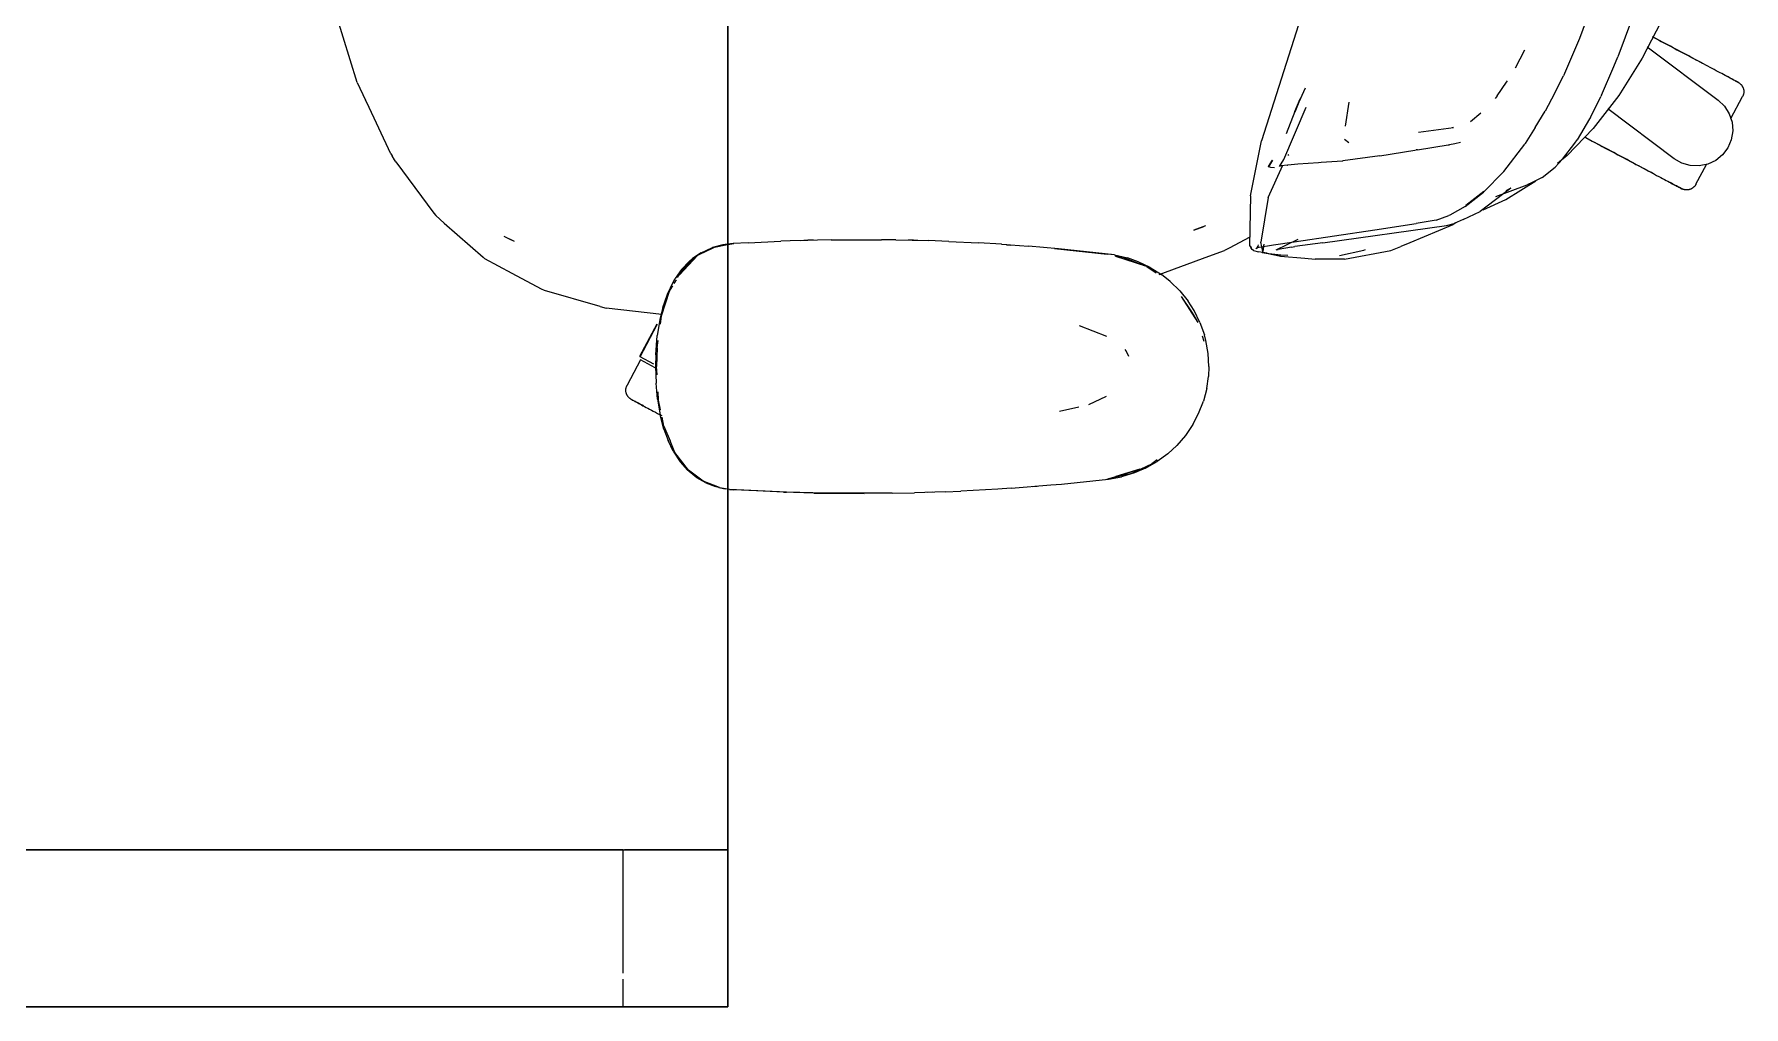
# Model space of a CAD drawing. Header units: millimetres. Extents: x 155927 to 326028, y -36033 to 97293.
# Drawn here: x 167982 to 168635, y 16443 to 16814 of the extents above; entities that cross this region are included whole.
import ezdxf

# ---------------------------------------------------------------- set-up
doc = ezdxf.new("R2010")
doc.units = ezdxf.units.MM
doc.header["$MEASUREMENT"] = 0
doc.layers.add('G-IMPT', color=8, linetype='CONTINUOUS', lineweight=9)
doc.layers.add('I-FURN', color=8, linetype='CONTINUOUS', lineweight=9)

msp = doc.modelspace()

# ---------------------------------------------------------------- linework, layer by layer
at = {"layer": 'G-IMPT'}
for p, q in [((168100.18, 16813.12), (168095.99, 16826.73)), ((168577.78, 16827.45), (168572.32, 16812.57)), ((168466.89, 16823.76), (168450.9, 16773.52)), ((168592.55, 16820.67), (168586.95, 16805.6)), ((168105.5, 16795.85), (168100.18, 16813.12)), ((168572.32, 16812.57), (168566.15, 16798.34)), ((168603.36, 16818.87), (168596.27, 16805.1)), ((168547.92, 16801.37), (168551.46, 16808.34)), ((168580.7, 16790.96), (168585.47, 16801.92)), ((168585.47, 16801.92), (168586.95, 16805.6)), ((168596.27, 16805.1), (168587.3, 16790.8)), ((168105.5, 16795.85), (168108.69, 16789.09)), ((168464.6, 16787.08), (168467.65, 16793.8)), ((168540.89, 16790.76), (168544.39, 16795.89)), ((168544.39, 16795.89), (168544.78, 16796.47)), ((168562.76, 16791.62), (168566.15, 16798.34)), ((168109.12, 16788.17), (168108.69, 16789.09)), ((168118.39, 16768.53), (168109.12, 16788.17)), ((168463.57, 16784.5), (168465.6, 16789.62)), ((168465.6, 16789.6), (168463.57, 16784.5)), ((168463.58, 16784.71), (168465.6, 16789.6)), ((168482.93, 16779.17), (168484.33, 16788.34)), ((168540.89, 16790.76), (168540.14, 16789.66)), ((168562.76, 16791.62), (168559.19, 16784.82)), ((168576.48, 16782.51), (168580.48, 16790.52)), ((168587.3, 16790.8), (168577.49, 16778.2)), ((168580.7, 16790.96), (168580.48, 16790.52)), ((168459.44, 16766.36), (168467.88, 16786.34)), ((168463.58, 16784.71), (168460.33, 16776.24)), ((168534.62, 16784.13), (168530.71, 16780.79)), ((168555.42, 16778.6), (168559.19, 16784.82)), ((168576.17, 16781.91), (168571.44, 16773.91)), ((168576.48, 16782.51), (168576.17, 16781.91)), ((168446.71, 16752.56), (168450.9, 16773.52)), ((168482.58, 16774.23), (168484.22, 16772.95)), ((168482.93, 16779.17), (168482.98, 16779.52)), ((168510.77, 16776.85), (168524.12, 16778.63)), ((168524.12, 16778.63), (168523.65, 16778.48)), ((168555.42, 16778.6), (168551.54, 16772.5)), ((168567.53, 16767.91), (168577.49, 16778.2)), ((168570.58, 16772.62), (168571.44, 16773.91)), ((168118.39, 16768.53), (168118.81, 16767.82)), ((168119.75, 16766.24), (168118.81, 16767.82)), ((168460.89, 16768.08), (168461.33, 16768.35)), ((168495.99, 16767.88), (168481.92, 16765.85)), ((168495.99, 16767.88), (168509.35, 16769.99)), ((168509.35, 16769.99), (168509.86, 16770.07)), ((168510.47, 16770.17), (168509.86, 16770.07)), ((168510.47, 16770.17), (168522.19, 16771.97)), ((168522.19, 16771.97), (168522.66, 16772.04)), ((168524.64, 16772.46), (168522.66, 16772.04)), ((168526.81, 16772.93), (168524.64, 16772.46)), ((168543.35, 16761.81), (168551.37, 16772.24)), ((168551.54, 16772.5), (168551.37, 16772.24)), ((168567.53, 16767.91), (168563.86, 16764.91)), ((168565.86, 16766.49), (168570.58, 16772.62)), ((168120.21, 16765.47), (168119.75, 16766.24)), ((168120.21, 16765.47), (168134.78, 16745.97)), ((168453.34, 16751.86), (168458.95, 16764.21)), ((168453.48, 16763.69), (168455.07, 16766.15)), ((168453.48, 16763.69), (168453.54, 16763.67)), ((168455.07, 16766.15), (168453.54, 16763.67)), ((168453.54, 16763.67), (168455.03, 16766.14)), ((168454.41, 16763.39), (168453.54, 16763.67)), ((168455.77, 16763.22), (168454.41, 16763.39)), ((168457.68, 16763.69), (168459.44, 16766.36)), ((168458.4, 16763.98), (168457.68, 16763.69)), ((168458.4, 16763.98), (168458.42, 16763.99)), ((168460.8, 16764.28), (168458.42, 16763.99)), ((168460.8, 16764.28), (168460.88, 16764.29)), ((168464.75, 16764.58), (168460.88, 16764.29)), ((168472.61, 16765.15), (168464.75, 16764.58)), ((168473.6, 16765.22), (168472.61, 16765.15)), ((168481.84, 16765.84), (168473.6, 16765.22)), ((168481.84, 16765.84), (168481.92, 16765.85)), ((168543.35, 16761.81), (168535.61, 16753.91)), ((168558.1, 16759.6), (168562.97, 16763.46)), ((168562.97, 16763.46), (168565.86, 16766.49)), ((168528.65, 16748.49), (168535.61, 16753.91)), ((168535.82, 16754.21), (168528.87, 16748.81)), ((168535.82, 16754.21), (168532.25, 16751.4)), ((168546.05, 16755.46), (168534.35, 16746.52)), ((168540.4, 16752.23), (168552.3, 16756.74)), ((168544.16, 16751.17), (168555.61, 16758.29)), ((168546.05, 16755.46), (168544.21, 16754.41)), ((168554.53, 16757.81), (168552.3, 16756.74)), ((168556.97, 16758.99), (168554.53, 16757.81)), ((168558.1, 16759.6), (168556.97, 16758.99)), ((168446.71, 16752.56), (168446.32, 16733.58)), ((168453.34, 16751.86), (168450.62, 16734.82)), ((168528.65, 16748.49), (168522.81, 16745.2)), ((168528.87, 16748.81), (168532.25, 16751.4)), ((168535.54, 16747.19), (168544.16, 16751.17)), ((168134.78, 16745.97), (168135.51, 16745.01)), ((168138.77, 16742.14), (168135.51, 16745.01)), ((168138.77, 16742.14), (168153.55, 16729.12)), ((168429.45, 16741.1), (168424.98, 16739.47)), ((168424.98, 16739.47), (168428.86, 16740.85)), ((168429.45, 16741.1), (168428.86, 16740.85)), ((168474.25, 16734.59), (168521.47, 16741.27)), ((168494.16, 16739.54), (168509.93, 16741.93)), ((168523.9, 16741.43), (168507.45, 16734.63)), ((168517.6, 16743.23), (168509.93, 16741.93)), ((168517.6, 16743.23), (168522.39, 16744.98)), ((168521.47, 16741.27), (168524.46, 16741.92)), ((168522.81, 16745.2), (168522.39, 16744.98)), ((168525.07, 16742.2), (168523.9, 16741.43)), ((168527.83, 16743.48), (168524.46, 16741.92)), ((168527.83, 16743.48), (168534.35, 16746.52)), ((168161.52, 16737.14), (168165.41, 16735.18)), ((168161.52, 16737.14), (168163.82, 16735.96)), ((168163.82, 16735.96), (168165.41, 16735.18)), ((168247.01, 16733.92), (168249.31, 16734.35)), ((168249.09, 16734.35), (168247.01, 16734.09)), ((168254.75, 16734.64), (168249.09, 16734.35)), ((168254.75, 16734.64), (168267.31, 16735.25)), ((168270.86, 16735.37), (168267.31, 16735.25)), ((168286.53, 16735.75), (168270.86, 16735.37)), ((168274.9, 16735.46), (168277.58, 16735.58)), ((168279.8, 16735.58), (168277.58, 16735.58)), ((168286.53, 16735.75), (168291.04, 16735.8)), ((168291.04, 16735.8), (168305.75, 16735.8)), ((168311.22, 16735.73), (168305.75, 16735.8)), ((168311.22, 16735.73), (168323.53, 16735.43)), ((168318, 16735.59), (168315.92, 16735.59)), ((168319.66, 16735.51), (168318, 16735.59)), ((168331.41, 16735.14), (168323.53, 16735.43)), ((168331.41, 16735.14), (168342.72, 16734.6)), ((168351.59, 16734.04), (168342.72, 16734.6)), ((168446.39, 16736.77), (168438.48, 16732.62)), ((168451.31, 16731.24), (168450.62, 16734.82)), ((168455.44, 16733.87), (168463.29, 16734.98)), ((168456.41, 16731.96), (168464.81, 16735.95)), ((168463.29, 16734.98), (168494.16, 16739.54)), ((168474.25, 16734.59), (168463.59, 16733.15)), ((168507.45, 16734.63), (168504.09, 16733.24)), ((168153.55, 16729.12), (168154.22, 16728.53)), ((168164.65, 16722.95), (168154.22, 16728.53)), ((168228.57, 16722.38), (168235.47, 16729.78)), ((168229.76, 16724.47), (168235.47, 16729.78)), ((168232.26, 16727.46), (168233.58, 16728.6)), ((168235.47, 16729.78), (168233.06, 16727.54)), ((168236.8, 16730.8), (168233.58, 16728.6)), ((168237.71, 16730.88), (168235.47, 16729.78)), ((168236.8, 16730.8), (168241.13, 16732.79)), ((168237.71, 16730.88), (168241.97, 16732.98)), ((168245.08, 16733.85), (168241.13, 16732.79)), ((168241.97, 16732.98), (168246.94, 16733.91)), ((168246.94, 16734.09), (168245.08, 16733.85)), ((168351.59, 16734.04), (168361.87, 16733.31)), ((168353.63, 16733.9), (168351.73, 16733.99)), ((168353.63, 16733.9), (168355.05, 16733.77)), ((168373.27, 16732.32), (168361.87, 16733.31)), ((168394.71, 16729.97), (168371.75, 16732.43)), ((168371.75, 16732.43), (168391.89, 16730.3)), ((168394.71, 16729.97), (168373.27, 16732.32)), ((168394.71, 16729.97), (168391.89, 16730.3)), ((168394.71, 16729.97), (168399.67, 16728.82)), ((168394.78, 16729.76), (168397.84, 16729.18)), ((168407.06, 16725.57), (168395.21, 16729.39)), ((168404.35, 16726.47), (168395.21, 16729.39)), ((168397.84, 16729.18), (168406.02, 16725.98)), ((168403.8, 16727.37), (168399.67, 16728.82)), ((168411.81, 16722.57), (168430.75, 16729.51)), ((168430.75, 16729.51), (168436.72, 16731.7)), ((168438.48, 16732.62), (168436.72, 16731.7)), ((168446.32, 16733.58), (168446.93, 16732.54)), ((168446.8, 16733.16), (168446.93, 16732.54)), ((168446.8, 16733.16), (168446.91, 16732.62)), ((168446.93, 16732.54), (168446.91, 16732.62)), ((168447.3, 16732.05), (168446.93, 16732.54)), ((168447.84, 16731.73), (168447.3, 16732.05)), ((168447.84, 16731.73), (168449.7, 16731.18)), ((168449.79, 16732.93), (168448.69, 16732.37)), ((168449.19, 16732.77), (168448.69, 16732.37)), ((168449.17, 16732.76), (168455.44, 16733.87)), ((168449.79, 16732.93), (168449.17, 16732.76)), ((168449.19, 16732.77), (168449.51, 16733.31)), ((168449.59, 16733.81), (168449.51, 16733.31)), ((168452.98, 16730.64), (168449.7, 16731.18)), ((168451.8, 16734.1), (168451.07, 16730.82)), ((168453.39, 16730.38), (168451.07, 16730.82)), ((168451.8, 16734.1), (168451.31, 16731.24)), ((168452.98, 16730.64), (168453.6, 16730.56)), ((168457.64, 16729.57), (168453.39, 16730.38)), ((168453.6, 16730.56), (168458.28, 16730.05)), ((168456.41, 16731.96), (168457.27, 16732.11)), ((168462.29, 16732.94), (168457.27, 16732.11)), ((168458.11, 16729.53), (168457.64, 16729.57)), ((168458.11, 16729.53), (168467.44, 16728.72)), ((168458.28, 16730.05), (168460.87, 16729.83)), ((168462.29, 16732.94), (168463.59, 16733.15)), ((168467.44, 16728.72), (168471.39, 16728.38)), ((168475.56, 16728.38), (168471.39, 16728.38)), ((168482.53, 16728.41), (168475.56, 16728.38)), ((168480.67, 16729.82), (168489.97, 16731.86)), ((168482.53, 16728.41), (168500.23, 16731.65)), ((168489.97, 16731.86), (168490.55, 16732.02)), ((168500.23, 16731.65), (168504.09, 16733.24)), ((168175.89, 16716.94), (168164.65, 16722.95)), ((168229.39, 16724.42), (168226.95, 16720.96)), ((168227.88, 16721.32), (168229.76, 16724.47)), ((168228.57, 16722.38), (168229.85, 16723.85)), ((168232.26, 16727.46), (168229.39, 16724.42)), ((168229.98, 16724.01), (168233.06, 16727.54)), ((168408.38, 16725.18), (168403.8, 16727.37)), ((168407.06, 16725.57), (168404.35, 16726.47)), ((168407.06, 16725.57), (168410.64, 16723.15)), ((168408.38, 16725.18), (168412.71, 16722.45)), ((168416.02, 16719.82), (168412.71, 16722.45)), ((168177, 16716.34), (168175.89, 16716.94)), ((168198.35, 16710.33), (168177, 16716.34)), ((168221.77, 16706.78), (168224.8, 16716.17)), ((168222.2, 16709.86), (168223.94, 16714.95)), ((168223.94, 16714.95), (168226.14, 16719.59)), ((168224.8, 16716.17), (168226.02, 16718.21)), ((168226.14, 16719.59), (168226.95, 16720.96)), ((168226.55, 16719.09), (168227.41, 16720.53)), ((168419.62, 16716.28), (168416.02, 16719.82)), ((168419.62, 16716.28), (168422.81, 16712.3)), ((168198.35, 16710.33), (168200.61, 16709.7)), ((168221.89, 16707.28), (168200.61, 16709.7)), ((168222.2, 16709.86), (168221.22, 16705.94)), ((168426.67, 16704.15), (168420.35, 16714.1)), ((168424.51, 16707.82), (168420.35, 16714.1)), ((168425.08, 16708.75), (168422.81, 16712.3)), ((168427.32, 16704.24), (168425.08, 16708.75)), ((168221.22, 16705.94), (168220.1, 16699.18)), ((168221.31, 16703.49), (168221.77, 16706.78)), ((168381.19, 16703.07), (168391.61, 16698.93)), ((168426.67, 16704.15), (168424.51, 16707.82)), ((168427.32, 16704.24), (168429.03, 16699.47)), ((168219.53, 16691.86), (168220.1, 16699.18)), ((168220.04, 16694.52), (168220.44, 16697.3)), ((168428.23, 16699.03), (168428.85, 16697)), ((168429.59, 16697.34), (168429.03, 16699.47)), ((168430.47, 16692.39), (168429.59, 16697.34)), ((168219.53, 16691.86), (168219.44, 16687.35)), ((168220.04, 16694.52), (168219.81, 16687.35)), ((168399.14, 16693.4), (168398.84, 16693.85)), ((168400.15, 16691.18), (168399.14, 16693.4)), ((168430.77, 16687.35), (168430.47, 16692.39)), ((168219.44, 16687.35), (168219.62, 16681.01)), ((168220, 16684.24), (168219.81, 16687.35)), ((168429.95, 16678.99), (168430.6, 16683.5)), ((168430.77, 16687.35), (168430.6, 16683.5)), ((168220.18, 16674.86), (168219.62, 16681.01)), ((168220.6, 16674.53), (168220.4, 16677.73)), ((168391.52, 16675.97), (168384.74, 16672.71)), ((168429.95, 16678.99), (168428.69, 16674.13)), ((168220.18, 16674.86), (168221.18, 16668.93)), ((168221.37, 16670.78), (168220.6, 16674.53)), ((168222.61, 16663.45), (168221.18, 16668.93)), ((168373.69, 16670.37), (168381.12, 16671.94)), ((168424.66, 16665.25), (168426.85, 16669.41)), ((168426.85, 16669.41), (168428.69, 16674.13)), ((168222.64, 16664.57), (168221.93, 16668.03)), ((168222.61, 16663.45), (168224.2, 16659.12)), ((168222.64, 16664.57), (168224.97, 16658.94)), ((168424.66, 16665.25), (168421.83, 16661.08)), ((168226.18, 16655.04), (168224.2, 16659.12)), ((168226.81, 16654.55), (168224.97, 16658.94)), ((168415.07, 16654.08), (168418.51, 16657.25)), ((168421.83, 16661.08), (168418.51, 16657.25)), ((168226.18, 16655.04), (168228.84, 16651)), ((168232.02, 16647.76), (168226.81, 16654.55)), ((168228.84, 16651), (168231.5, 16647.96)), ((168400.86, 16646.45), (168408.92, 16650.18)), ((168406.55, 16648.57), (168410.99, 16651.09)), ((168411.03, 16651.78), (168408.92, 16650.18)), ((168415.07, 16654.08), (168410.99, 16651.09)), ((168235.24, 16644.88), (168231.5, 16647.96)), ((168237.65, 16643.59), (168232.02, 16647.76)), ((168238.68, 16642.92), (168235.24, 16644.88)), ((168243.84, 16641.18), (168237.65, 16643.59)), ((168238.68, 16642.92), (168242.32, 16641.53)), ((168374.48, 16642.5), (168392.4, 16644.4)), ((168391.89, 16644.4), (168404.35, 16648.23)), ((168391.89, 16644.4), (168395.21, 16645.32)), ((168392.4, 16644.4), (168397.45, 16645.3)), ((168400.86, 16646.45), (168392.46, 16644.53)), ((168404.35, 16648.23), (168395.21, 16645.32)), ((168402.31, 16646.76), (168397.45, 16645.3)), ((168406.55, 16648.57), (168402.31, 16646.76)), ((168243.67, 16641.16), (168242.32, 16641.53)), ((168243.67, 16641.16), (168246.06, 16640.72)), ((168243.84, 16641.18), (168246.94, 16640.71)), ((168247.71, 16640.47), (168246.06, 16640.72)), ((168268.28, 16639.42), (168247.71, 16640.47)), ((168269.49, 16639.38), (168247.71, 16640.47)), ((168247.71, 16640.47), (168249.31, 16640.35)), ((168269.49, 16639.38), (168249.31, 16640.35)), ((168289.68, 16638.91), (168268.28, 16639.42)), ((168279.84, 16639.07), (168268.28, 16639.42)), ((168268.28, 16639.42), (168269.49, 16639.38)), ((168289.68, 16638.91), (168269.49, 16639.38)), ((168309.86, 16638.96), (168279.84, 16639.07)), ((168289.68, 16638.91), (168279.84, 16639.07)), ((168279.84, 16639.07), (168299.07, 16638.87)), ((168287.64, 16638.93), (168285.43, 16639.02)), ((168289.68, 16638.95), (168287.64, 16638.93)), ((168309.86, 16638.96), (168289.68, 16638.91)), ((168309.86, 16638.96), (168299.07, 16638.87)), ((168309.86, 16638.96), (168318.28, 16639.12)), ((168330.04, 16639.51), (168318.28, 16639.12)), ((168325.15, 16639.37), (168323.22, 16639.26)), ((168330.04, 16639.51), (168336.06, 16639.77)), ((168350.2, 16640.58), (168336.06, 16639.77)), ((168355.29, 16640.9), (168350.2, 16640.58)), ((168355.29, 16640.9), (168370.35, 16642.15)), ((168363.47, 16641.55), (168365.15, 16641.72)), ((168370.35, 16642.15), (168374.48, 16642.5))]:
    msp.add_line(p, q, dxfattribs=at)
at = {"layer": 'I-FURN'}
for p, q in [((168247.01, 16442.89), (168247.01, 17842.89)), ((168247.01, 17842.89), (168247.01, 16442.89)), ((168601.09, 16812.81), (168600.13, 16813.32)), ((168600.57, 16813.09), (168601.54, 16812.57)), ((168602.06, 16812.29), (168601.09, 16812.81)), ((168601.54, 16812.57), (168602.52, 16812.05)), ((168598.2, 16809.47), (168625.26, 16789.07)), ((168603.05, 16811.77), (168602.06, 16812.29)), ((168602.52, 16812.05), (168603.5, 16811.53)), ((168604.04, 16811.24), (168603.05, 16811.77)), ((168603.5, 16811.53), (168604.5, 16811)), ((168605.04, 16810.71), (168604.04, 16811.24)), ((168604.5, 16811), (168605.5, 16810.47)), ((168606.04, 16810.18), (168605.04, 16810.71)), ((168605.5, 16810.47), (168606.5, 16809.93)), ((168607.04, 16809.65), (168606.04, 16810.18)), ((168606.5, 16809.93), (168607.5, 16809.4)), ((168608.05, 16809.11), (168607.04, 16809.65)), ((168607.5, 16809.4), (168608.51, 16808.87)), ((168609.05, 16808.58), (168608.05, 16809.11)), ((168608.51, 16808.87), (168609.51, 16808.33)), ((168610.05, 16808.04), (168609.05, 16808.58)), ((168609.51, 16808.33), (168610.51, 16807.8)), ((168611.05, 16807.51), (168610.05, 16808.04)), ((168610.51, 16807.8), (168611.51, 16807.27)), ((168612.05, 16806.98), (168611.05, 16807.51)), ((168611.51, 16807.27), (168612.5, 16806.74)), ((168613.03, 16806.46), (168612.05, 16806.98)), ((168612.5, 16806.74), (168613.49, 16806.22)), ((168614.01, 16805.94), (168613.03, 16806.46)), ((168613.49, 16806.22), (168614.46, 16805.7)), ((168614.98, 16805.42), (168614.01, 16805.94)), ((168614.46, 16805.7), (168615.42, 16805.19)), ((168615.94, 16804.91), (168614.98, 16805.42)), ((168615.42, 16805.19), (168616.38, 16804.68)), ((168616.88, 16804.41), (168615.94, 16804.91)), ((168616.38, 16804.68), (168617.31, 16804.18)), ((168617.81, 16803.92), (168616.88, 16804.41)), ((168617.31, 16804.18), (168618.24, 16803.69)), ((168618.73, 16803.43), (168617.81, 16803.92)), ((168618.24, 16803.69), (168619.14, 16803.21)), ((168619.62, 16802.96), (168618.73, 16803.43)), ((168620.5, 16802.49), (168619.62, 16802.96)), ((168621.36, 16802.03), (168620.5, 16802.49)), ((168622.19, 16801.59), (168621.36, 16802.03)), ((168623, 16801.16), (168622.19, 16801.59)), ((168623.79, 16800.74), (168623, 16801.16)), ((168624.55, 16800.33), (168623.79, 16800.74)), ((168625.29, 16799.94), (168624.55, 16800.33)), ((168626, 16799.57), (168625.29, 16799.94)), ((168626.67, 16799.21), (168626, 16799.57)), ((168627.32, 16798.86), (168626.67, 16799.21)), ((168627.94, 16798.54), (168627.32, 16798.86)), ((168628.52, 16798.22), (168627.94, 16798.54)), ((168628.21, 16798.39), (168628.78, 16798.09)), ((168629.07, 16797.93), (168628.52, 16798.22)), ((168628.78, 16798.09), (168629.31, 16797.8)), ((168629.59, 16797.66), (168629.07, 16797.93)), ((168629.31, 16797.8), (168629.82, 16797.54)), ((168630.07, 16797.4), (168629.59, 16797.66)), ((168629.82, 16797.54), (168630.28, 16797.29)), ((168630.52, 16797.16), (168630.07, 16797.4)), ((168630.28, 16797.29), (168630.71, 16797.06)), ((168630.93, 16796.95), (168630.52, 16797.16)), ((168630.71, 16797.06), (168631.1, 16796.85)), ((168631.3, 16796.75), (168630.93, 16796.95)), ((168631.1, 16796.85), (168631.46, 16796.66)), ((168631.64, 16796.57), (168631.3, 16796.75)), ((168631.46, 16796.66), (168631.78, 16796.49)), ((168631.93, 16796.41), (168631.64, 16796.57)), ((168631.78, 16796.49), (168632.06, 16796.34)), ((168632.19, 16796.27), (168631.93, 16796.41)), ((168632.06, 16796.34), (168632.3, 16796.22)), ((168632.41, 16796.16), (168632.19, 16796.27)), ((168632.3, 16796.22), (168632.5, 16796.11)), ((168632.59, 16796.06), (168632.41, 16796.16)), ((168632.5, 16796.11), (168632.66, 16796.02)), ((168632.73, 16795.99), (168632.59, 16796.06)), ((168632.66, 16796.02), (168632.78, 16795.96)), ((168632.83, 16795.93), (168632.73, 16795.99)), ((168632.78, 16795.96), (168632.86, 16795.92)), ((168632.89, 16795.9), (168632.83, 16795.93)), ((168632.86, 16795.92), (168632.91, 16795.89)), ((168632.91, 16795.89), (168632.89, 16795.9)), ((168632.91, 16795.89), (168633.05, 16795.81)), ((168632.91, 16795.89), (168632.91, 16795.89)), ((168633.05, 16795.81), (168633.19, 16795.73)), ((168633.19, 16795.73), (168633.32, 16795.64)), ((168633.32, 16795.64), (168633.45, 16795.54)), ((168633.45, 16795.54), (168633.58, 16795.44)), ((168633.58, 16795.44), (168633.7, 16795.34)), ((168633.7, 16795.34), (168633.82, 16795.23)), ((168633.82, 16795.23), (168633.94, 16795.11)), ((168633.94, 16795.11), (168634.04, 16795)), ((168634.04, 16795), (168634.15, 16794.87)), ((168634.15, 16794.87), (168634.25, 16794.75)), ((168634.25, 16794.75), (168634.34, 16794.61)), ((168634.34, 16794.61), (168634.43, 16794.48)), ((168634.43, 16794.48), (168634.51, 16794.34)), ((168634.51, 16794.34), (168634.59, 16794.2)), ((168634.59, 16794.2), (168634.66, 16794.06)), ((168634.66, 16794.06), (168634.73, 16793.91)), ((168634.73, 16793.91), (168634.79, 16793.76)), ((168634.79, 16793.76), (168634.84, 16793.61)), ((168634.84, 16793.61), (168634.89, 16793.45)), ((168634.89, 16793.45), (168634.93, 16793.3)), ((168634.93, 16793.3), (168634.97, 16793.14)), ((168634.97, 16793.14), (168635, 16792.98)), ((168635, 16792.98), (168635.02, 16792.82)), ((168625.26, 16789.07), (168627.69, 16786.73)), ((168627.69, 16786.73), (168629.49, 16783.88)), ((168630.11, 16782.03), (168634.58, 16790.44)), ((168634.6, 16790.48), (168634.58, 16790.44)), ((168634.67, 16790.62), (168634.6, 16790.48)), ((168634.74, 16790.77), (168634.67, 16790.62)), ((168634.79, 16790.92), (168634.74, 16790.77)), ((168634.85, 16791.07), (168634.79, 16790.92)), ((168634.9, 16791.23), (168634.85, 16791.07)), ((168634.94, 16791.38), (168634.9, 16791.23)), ((168634.97, 16791.54), (168634.94, 16791.38)), ((168635, 16791.7), (168634.97, 16791.54)), ((168635.02, 16791.86), (168635, 16791.7)), ((168635.02, 16792.82), (168635.04, 16792.66)), ((168635.04, 16792.02), (168635.02, 16791.86)), ((168635.04, 16792.66), (168635.05, 16792.5)), ((168635.05, 16792.18), (168635.04, 16792.02)), ((168635.05, 16792.5), (168635.05, 16792.34)), ((168635.05, 16792.34), (168635.05, 16792.18)), ((168608.42, 16766.72), (168583.11, 16785.8)), ((168629.49, 16783.88), (168630.56, 16780.68)), ((168630.56, 16780.68), (168630.82, 16777.31)), ((168574.33, 16774.94), (168575.23, 16774.46)), ((168575.72, 16774.2), (168574.81, 16774.68)), ((168575.23, 16774.46), (168576.14, 16773.98)), ((168576.64, 16773.71), (168575.72, 16774.2)), ((168576.14, 16773.98), (168577.07, 16773.48)), ((168577.58, 16773.21), (168576.64, 16773.71)), ((168577.07, 16773.48), (168578.01, 16772.98)), ((168630.28, 16773.98), (168628.95, 16770.88)), ((168630.82, 16777.31), (168630.28, 16773.98)), ((168578.53, 16772.71), (168577.58, 16773.21)), ((168578.01, 16772.98), (168578.97, 16772.47)), ((168579.49, 16772.2), (168578.53, 16772.71)), ((168578.97, 16772.47), (168579.94, 16771.96)), ((168580.47, 16771.68), (168579.49, 16772.2)), ((168579.94, 16771.96), (168580.92, 16771.44)), ((168581.45, 16771.15), (168580.47, 16771.68)), ((168580.92, 16771.44), (168581.91, 16770.91)), ((168582.44, 16770.63), (168581.45, 16771.15)), ((168581.91, 16770.91), (168582.9, 16770.38)), ((168583.44, 16770.1), (168582.44, 16770.63)), ((168582.9, 16770.38), (168583.9, 16769.85)), ((168584.44, 16769.56), (168583.44, 16770.1)), ((168583.9, 16769.85), (168584.9, 16769.32)), ((168585.45, 16769.03), (168584.44, 16769.56)), ((168584.9, 16769.32), (168585.91, 16768.78)), ((168586.45, 16768.5), (168585.45, 16769.03)), ((168585.91, 16768.78), (168586.91, 16768.25)), ((168587.46, 16767.96), (168586.45, 16768.5)), ((168586.91, 16768.25), (168587.92, 16767.72)), ((168588.46, 16767.43), (168587.46, 16767.96)), ((168587.92, 16767.72), (168588.92, 16767.18)), ((168589.46, 16766.9), (168588.46, 16767.43)), ((168588.92, 16767.18), (168589.92, 16766.65)), ((168590.45, 16766.37), (168589.46, 16766.9)), ((168626.92, 16768.19), (168624.31, 16766.06)), ((168628.95, 16770.88), (168626.92, 16768.19)), ((168589.92, 16766.65), (168590.91, 16766.13)), ((168591.44, 16765.84), (168590.45, 16766.37)), ((168590.91, 16766.13), (168591.89, 16765.6)), ((168592.42, 16765.32), (168591.44, 16765.84)), ((168591.89, 16765.6), (168592.86, 16765.09)), ((168593.39, 16764.81), (168592.42, 16765.32)), ((168592.86, 16765.09), (168593.83, 16764.57)), ((168594.34, 16764.3), (168593.39, 16764.81)), ((168593.83, 16764.57), (168594.78, 16764.07)), ((168595.29, 16763.8), (168594.34, 16764.3)), ((168594.78, 16764.07), (168595.72, 16763.57)), ((168596.22, 16763.3), (168595.29, 16763.8)), ((168595.72, 16763.57), (168596.64, 16763.08)), ((168597.13, 16762.82), (168596.22, 16763.3)), ((168596.64, 16763.08), (168597.55, 16762.6)), ((168598.03, 16762.34), (168597.13, 16762.82)), ((168597.55, 16762.6), (168598.43, 16762.12)), ((168598.9, 16761.87), (168598.03, 16762.34)), ((168598.43, 16762.12), (168599.3, 16761.66)), ((168599.76, 16761.42), (168598.9, 16761.87)), ((168599.3, 16761.66), (168600.15, 16761.21)), ((168600.6, 16760.97), (168599.76, 16761.42)), ((168600.15, 16761.21), (168600.97, 16760.77)), ((168600.97, 16760.77), (168601.77, 16760.35)), ((168601.77, 16760.35), (168602.55, 16759.94)), ((168611.34, 16765.03), (168608.42, 16766.72)), ((168614.58, 16764.09), (168611.34, 16765.03)), ((168617.95, 16763.95), (168614.58, 16764.09)), ((168616.77, 16756.94), (168620.8, 16764.52)), ((168621.26, 16764.62), (168617.95, 16763.95)), ((168624.31, 16766.06), (168621.26, 16764.62)), ((168602.55, 16759.94), (168603.3, 16759.54)), ((168603.3, 16759.54), (168604.02, 16759.15)), ((168604.02, 16759.15), (168604.72, 16758.78)), ((168604.72, 16758.78), (168605.38, 16758.43)), ((168605.38, 16758.43), (168606.01, 16758.09)), ((168606.01, 16758.09), (168606.61, 16757.77)), ((168606.93, 16757.61), (168606.34, 16757.92)), ((168606.61, 16757.77), (168607.18, 16757.47)), ((168607.48, 16757.32), (168606.93, 16757.61)), ((168607.18, 16757.47), (168607.72, 16757.19)), ((168607.99, 16757.04), (168607.48, 16757.32)), ((168607.72, 16757.19), (168608.22, 16756.92)), ((168608.48, 16756.78), (168607.99, 16757.04)), ((168608.22, 16756.92), (168608.69, 16756.67)), ((168608.92, 16756.55), (168608.48, 16756.78)), ((168608.69, 16756.67), (168609.12, 16756.44)), ((168609.33, 16756.33), (168608.92, 16756.55)), ((168609.12, 16756.44), (168609.51, 16756.24)), ((168609.71, 16756.13), (168609.33, 16756.33)), ((168609.51, 16756.24), (168609.86, 16756.05)), ((168610.04, 16755.95), (168609.71, 16756.13)), ((168609.86, 16756.05), (168610.18, 16755.88)), ((168610.34, 16755.8), (168610.04, 16755.95)), ((168610.18, 16755.88), (168610.46, 16755.73)), ((168610.6, 16755.66), (168610.34, 16755.8)), ((168610.46, 16755.73), (168610.7, 16755.6)), ((168610.82, 16755.54), (168610.6, 16755.66)), ((168610.7, 16755.6), (168610.9, 16755.49)), ((168611, 16755.45), (168610.82, 16755.54)), ((168610.9, 16755.49), (168611.06, 16755.41)), ((168611.14, 16755.37), (168611, 16755.45)), ((168611.06, 16755.41), (168611.19, 16755.34)), ((168611.24, 16755.32), (168611.14, 16755.37)), ((168611.19, 16755.34), (168611.27, 16755.3)), ((168611.3, 16755.29), (168611.24, 16755.32)), ((168611.27, 16755.3), (168611.31, 16755.28)), ((168611.32, 16755.27), (168611.3, 16755.29)), ((168611.31, 16755.28), (168611.32, 16755.27)), ((168611.36, 16755.25), (168611.32, 16755.27)), ((168611.5, 16755.18), (168611.36, 16755.25)), ((168611.65, 16755.12), (168611.5, 16755.18)), ((168611.8, 16755.06), (168611.65, 16755.12)), ((168611.95, 16755), (168611.8, 16755.06)), ((168612.1, 16754.96), (168611.95, 16755)), ((168612.26, 16754.92), (168612.1, 16754.96)), ((168612.42, 16754.88), (168612.26, 16754.92)), ((168612.57, 16754.85), (168612.42, 16754.88)), ((168612.73, 16754.83), (168612.57, 16754.85)), ((168612.89, 16754.82), (168612.73, 16754.83)), ((168613.06, 16754.81), (168612.89, 16754.82)), ((168613.22, 16754.8), (168613.06, 16754.81)), ((168613.38, 16754.81), (168613.22, 16754.8)), ((168613.54, 16754.82), (168613.38, 16754.81)), ((168613.7, 16754.83), (168613.54, 16754.82)), ((168613.86, 16754.86), (168613.7, 16754.83)), ((168614.02, 16754.88), (168613.86, 16754.86)), ((168614.17, 16754.92), (168614.02, 16754.88)), ((168614.33, 16754.96), (168614.17, 16754.92)), ((168614.48, 16755.01), (168614.33, 16754.96)), ((168614.64, 16755.06), (168614.48, 16755.01)), ((168614.79, 16755.12), (168614.64, 16755.06)), ((168614.93, 16755.19), (168614.79, 16755.12)), ((168615.08, 16755.26), (168614.93, 16755.19)), ((168615.22, 16755.34), (168615.08, 16755.26)), ((168615.36, 16755.42), (168615.22, 16755.34)), ((168615.49, 16755.51), (168615.36, 16755.42)), ((168615.62, 16755.61), (168615.49, 16755.51)), ((168615.75, 16755.7), (168615.62, 16755.61)), ((168615.87, 16755.81), (168615.75, 16755.7)), ((168615.99, 16755.92), (168615.87, 16755.81)), ((168616.11, 16756.03), (168615.99, 16755.92)), ((168616.22, 16756.15), (168616.11, 16756.03)), ((168616.32, 16756.27), (168616.22, 16756.15)), ((168616.42, 16756.4), (168616.32, 16756.27)), ((168616.52, 16756.53), (168616.42, 16756.4)), ((168616.6, 16756.66), (168616.52, 16756.53)), ((168616.69, 16756.8), (168616.6, 16756.66)), ((168616.77, 16756.94), (168616.69, 16756.8)), ((168219.94, 16703.57), (168213.36, 16691.21)), ((168213.53, 16691.12), (168220.11, 16703.48)), ((168220.11, 16703.48), (168220.2, 16703.43)), ((168213.72, 16689.89), (168208.57, 16680.2)), ((168218.83, 16688.31), (168213.53, 16691.12)), ((168219.35, 16686.9), (168213.72, 16689.89)), ((168208.1, 16678.46), (168208.11, 16678.63)), ((168208.1, 16678.3), (168208.1, 16678.46)), ((168208.1, 16678.14), (168208.1, 16678.3)), ((168208.11, 16677.98), (168208.1, 16678.14)), ((168208.11, 16678.63), (168208.13, 16678.79)), ((168208.13, 16677.82), (168208.11, 16677.98)), ((168208.13, 16678.79), (168208.15, 16678.95)), ((168208.15, 16677.66), (168208.13, 16677.82)), ((168208.15, 16678.95), (168208.18, 16679.1)), ((168208.18, 16677.5), (168208.15, 16677.66)), ((168208.18, 16679.1), (168208.21, 16679.26)), ((168208.21, 16677.35), (168208.18, 16677.5)), ((168208.21, 16679.26), (168208.25, 16679.42)), ((168208.26, 16677.19), (168208.21, 16677.35)), ((168208.25, 16679.42), (168208.3, 16679.57)), ((168208.3, 16677.04), (168208.26, 16677.19)), ((168208.3, 16679.57), (168208.35, 16679.72)), ((168208.36, 16676.88), (168208.3, 16677.04)), ((168208.35, 16679.72), (168208.41, 16679.87)), ((168208.42, 16676.73), (168208.36, 16676.88)), ((168208.41, 16679.87), (168208.48, 16680.02)), ((168208.48, 16676.59), (168208.42, 16676.73)), ((168208.48, 16680.02), (168208.55, 16680.17)), ((168208.56, 16676.44), (168208.48, 16676.59)), ((168208.55, 16680.17), (168208.57, 16680.2)), ((168208.63, 16676.3), (168208.56, 16676.44)), ((168208.72, 16676.16), (168208.63, 16676.3)), ((168208.81, 16676.03), (168208.72, 16676.16)), ((168208.9, 16675.9), (168208.81, 16676.03)), ((168209, 16675.77), (168208.9, 16675.9)), ((168209.1, 16675.65), (168209, 16675.77)), ((168209.21, 16675.53), (168209.1, 16675.65)), ((168209.33, 16675.42), (168209.21, 16675.53)), ((168209.44, 16675.31), (168209.33, 16675.42)), ((168209.57, 16675.2), (168209.44, 16675.31)), ((168209.69, 16675.1), (168209.57, 16675.2)), ((168209.82, 16675.01), (168209.69, 16675.1)), ((168209.96, 16674.92), (168209.82, 16675.01)), ((168210.09, 16674.83), (168209.96, 16674.92)), ((168210.24, 16674.75), (168210.09, 16674.83)), ((168210.28, 16674.73), (168210.24, 16674.75)), ((168210.24, 16674.75), (168210.24, 16674.75)), ((168210.24, 16674.75), (168210.26, 16674.74)), ((168210.26, 16674.74), (168210.32, 16674.71)), ((168210.37, 16674.68), (168210.28, 16674.73)), ((168210.32, 16674.71), (168210.42, 16674.66)), ((168210.49, 16674.62), (168210.37, 16674.68)), ((168210.42, 16674.66), (168210.56, 16674.58)), ((168210.65, 16674.53), (168210.49, 16674.62)), ((168210.56, 16674.58), (168210.74, 16674.49)), ((168210.85, 16674.43), (168210.65, 16674.53)), ((168210.74, 16674.49), (168210.96, 16674.37)), ((168211.09, 16674.3), (168210.85, 16674.43)), ((168210.96, 16674.37), (168211.21, 16674.23)), ((168211.37, 16674.15), (168211.09, 16674.3)), ((168211.21, 16674.23), (168211.51, 16674.08)), ((168211.69, 16673.98), (168211.37, 16674.15)), ((168211.51, 16674.08), (168211.85, 16673.9)), ((168212.04, 16673.79), (168211.69, 16673.98)), ((168211.85, 16673.9), (168212.22, 16673.7)), ((168212.44, 16673.58), (168212.04, 16673.79)), ((168212.22, 16673.7), (168212.63, 16673.48)), ((168212.87, 16673.35), (168212.44, 16673.58)), ((168212.63, 16673.48), (168213.08, 16673.24)), ((168213.33, 16673.11), (168212.87, 16673.35)), ((168213.08, 16673.24), (168213.56, 16672.99)), ((168213.83, 16672.84), (168213.33, 16673.11)), ((168213.56, 16672.99), (168214.08, 16672.71)), ((168214.37, 16672.56), (168213.83, 16672.84)), ((168214.08, 16672.71), (168214.63, 16672.42)), ((168214.94, 16672.25), (168214.37, 16672.56)), ((168214.63, 16672.42), (168215.21, 16672.11)), ((168215.21, 16672.11), (168215.83, 16671.78)), ((168215.83, 16671.78), (168216.47, 16671.44)), ((168216.47, 16671.44), (168217.15, 16671.08)), ((168217.15, 16671.08), (168217.86, 16670.7)), ((168217.86, 16670.7), (168218.59, 16670.31)), ((168218.59, 16670.31), (168219.36, 16669.9)), ((168219.36, 16669.9), (168220.14, 16669.49)), ((168220.14, 16669.49), (168220.96, 16669.05)), ((168220.96, 16669.05), (168221.79, 16668.61)), ((168207.01, 16502.89), (167487.01, 16502.89)), ((167812.01, 16502.89), (168247.01, 16502.89)), ((168207.01, 16455.79), (168207.01, 16502.89)), ((168207.01, 16455.79), (168207.01, 16502.89)), ((168247.01, 16502.89), (168207.53, 16502.89)), ((168247.01, 16502.89), (168247.01, 16442.89)), ((168247.01, 16442.89), (168247.01, 16502.89)), ((168207.01, 16442.89), (168207.01, 16453.47)), ((168207.01, 16442.89), (168207.01, 16453.47)), ((168247.01, 16442.89), (167447.01, 16442.89)), ((167447.01, 16442.89), (168247.01, 16442.89)), ((168247.01, 16442.89), (167447.01, 16442.89)), ((167487.01, 16442.89), (168207.01, 16442.89)), ((168207.01, 16442.89), (168247.01, 16442.89))]:
    msp.add_line(p, q, dxfattribs=at)

doc.saveas('drawing.dxf')
